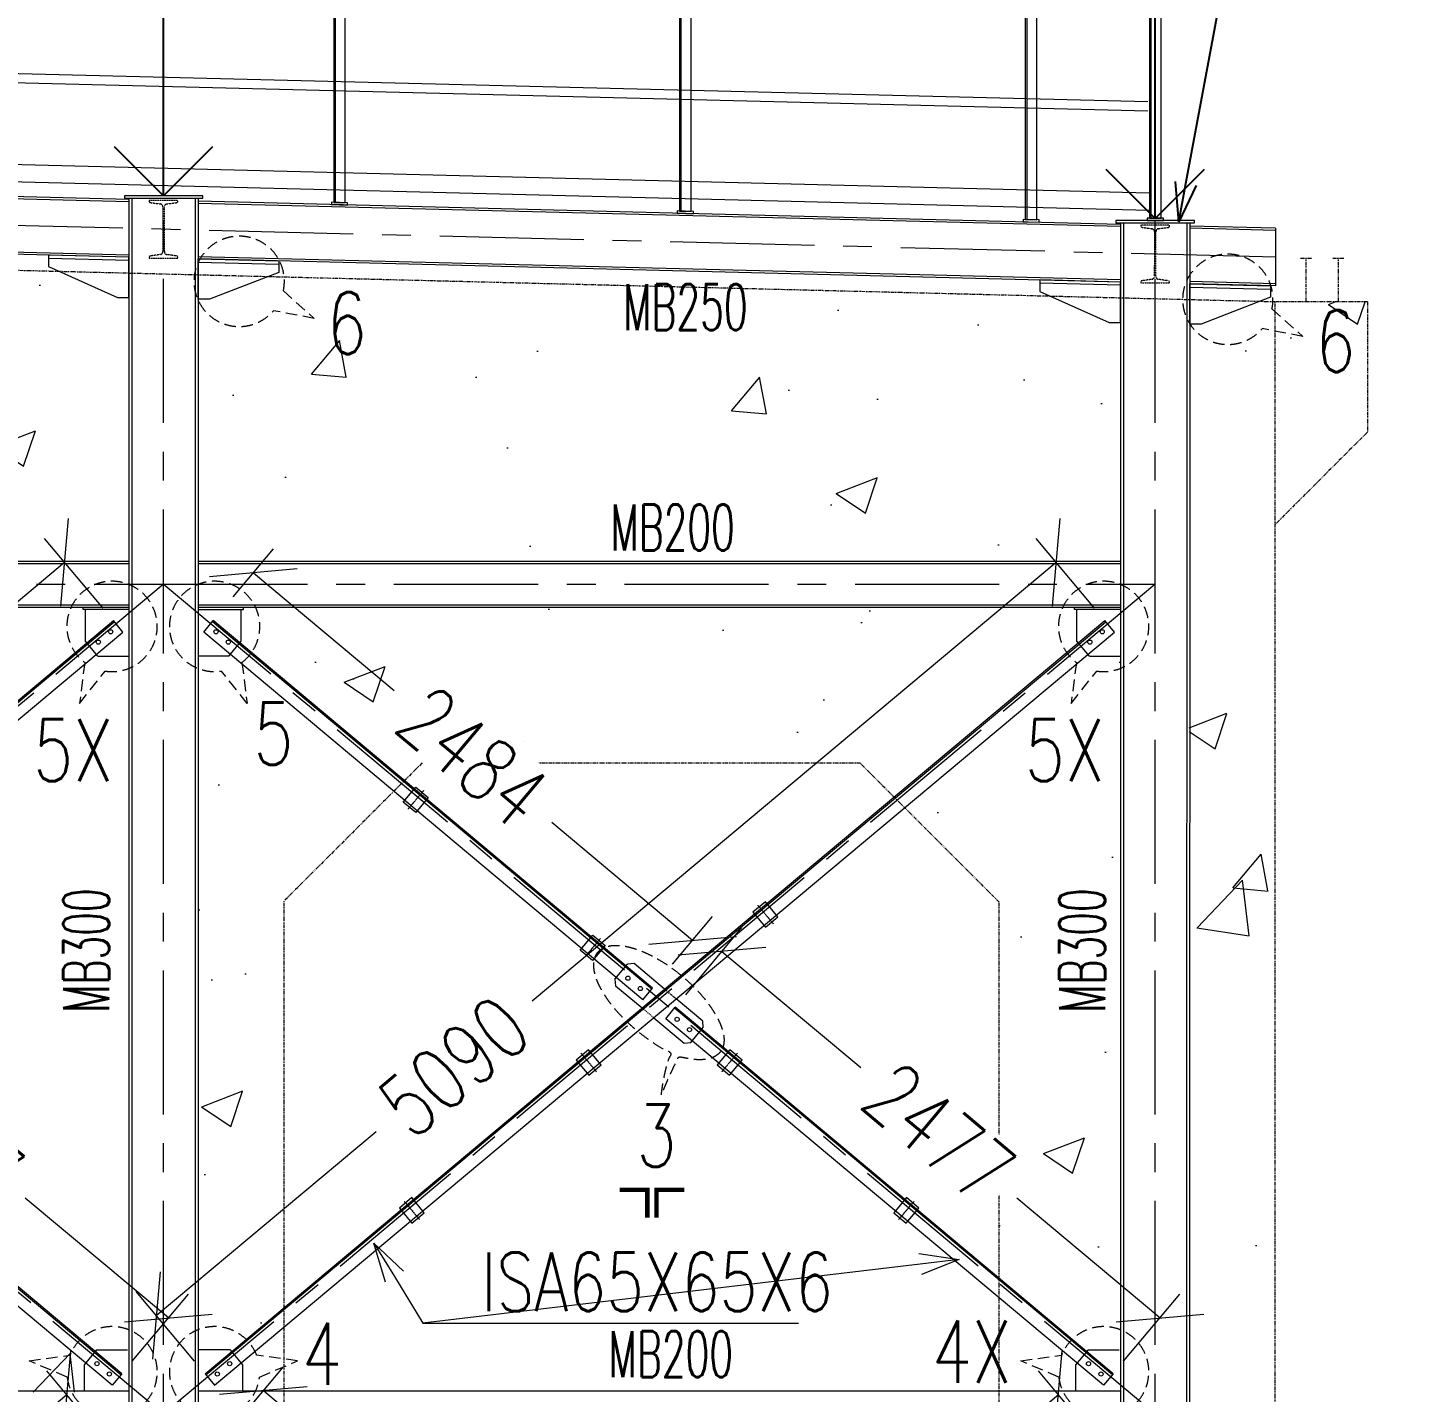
# Model space of a CAD drawing. Header units: millimetres. Extents: x 440906 to 556670, y 99378 to 157816.
# Drawn here: x 488000 to 494058, y 145736 to 151655 of the extents above; entities that cross this region are included whole.
import ezdxf
from ezdxf import colors
from ezdxf.entities.mleader import LeaderData, LeaderLine
from ezdxf.enums import TextEntityAlignment as Align
from ezdxf.math import Vec2, Vec3

# ---------------------------------------------------------------- set-up
doc = ezdxf.new("R2010")
doc.units = ezdxf.units.MM
for name, pattern in [('CENTER', [2, 1.25, -0.25, 0.25, -0.25]), ('HIDDEN', [0.375, 0.25, -0.125]), ('PHANTOM2', [31.75, 15.875, -3.175, 3.175, -3.175, 3.175, -3.175])]:
    doc.linetypes.add(name, pattern=pattern)
doc.layers.get('Defpoints').update_dxf_attribs({"lineweight": 0})
for name, color, linetype, lineweight in [('Center Line', 2, 'CENTER', 9), ('Construction Line', 3, 'Continuous', 20), ('Dimentions', 1, 'Continuous', 13), ('Hidden Line', 30, 'HIDDEN', 5), ('Text', 1, 'Continuous', 20)]:
    doc.layers.add(name, color=color, linetype=linetype, lineweight=lineweight)
doc.layers.add('Phantom Line', color=250, linetype='PHANTOM2', lineweight=5, transparency=0.4)
doc.styles.add('romans', font='romans.shx', dxfattribs={"width": 0.75})
doc.dimstyles.new('ASHU', dxfattribs={"dimscale": 135, "dimtxt": 2, "dimasz": 2, "dimexe": 1, "dimexo": 1, "dimtad": 0, "dimdec": 0, "dimtxsty": 'romans', "dimblk": 'OBLIQUE', "dimcen": 2.5, "dimclrd": 256, "dimclre": 256, "dimclrt": 256, "dimadec": 0, "dimazin": 0, "dimtfac": 1, "dimtdec": 0, "dimtmove": 0, "dimatfit": 3, "dimldrblk": 'OPEN', "dimfxl": 1, "dimtfill": 1, "dimlwd": 9, "dimlwe": 5, "dimarcsym": 0})

# ---------------------------------------------------------------- blocks, each defined once
blk = doc.blocks.new('RTGBGRB')
at = {"layer": 'Phantom Line', "true_color": 0x636466}
h = blk.add_hatch(dxfattribs=at)
h.set_pattern_fill('AR-CONC', color=251, scale=10)
h.set_pattern_definition([(50, (-101621.4, -232375), (1821.847, -159.391), [190.5, -2095.5]), (355, (-101621.4, -232375), (-352.434, 1910.568), [152.4, -1676.406]), (100.45144, (-101469.5, -232388.2), (1469.412, 1751.178), [161.9, -1780.902]), (46.1842, (-101621.4, -231867), (2710.79, -420.423), [285.75, -3143.25]), (96.6356, (-101395.5, -231902), (2374.041, 2474.261), [242.85, -2671.356]), (351.1842, (-101621.4, -231867), (2374.041, 2474.26), [228.6, -2514.597]), (21, (-101367.4, -231994), (1516.144, -1022.652), [190.5, -2095.5]), (326, (-101367.4, -231994), (618.02, 1841.88), [152.4, -1676.4]), (71.45144, (-101241, -232079.2), (2134.164, 819.228), [161.9, -1780.899]), (37.5, (-101621.4, -232374.96), (30.886, 845.5504), [0, -1656.08, 0, -1701.8, 0, -1682.75]), (7.5, (-101621.4, -232375), (668.1966, 1001.8057), [0, -970.28, 0, -1617.98, 0, -641.35]), (327.5, (-102187.8, -232374.96), (1355.906, -57.2874), [0, -635, 0, -1981.2, 0, -2628.9]), (317.5, (-102441.8, -232375), (1481.292, 254.265), [0, -825.5, 0, -1315.72, 0, -1866.9])])
edge = h.paths.add_edge_path()
edge.add_line((76640.5, 7849.3), (77840.5, 7764.3))
edge.add_line((77840.5, 7764.3), (77840.5, -860.5))
edge.add_line((77840.5, -860.5), (78219.1, -860.5))
edge.add_line((78219.1, -860.5), (78219.1, 89.5))
edge.add_line((78219.1, 89.5), (78269.1, 139.5))
edge.add_line((78269.1, 139.5), (78269.1, 159.5))
edge.add_line((78269.1, 159.5), (78369.1, 159.5))
edge.add_line((78369.1, 159.5), (78367.2, 9321.3))
edge.add_line((78367.2, 9321.3), (77838.7, 9334.5))
edge.add_line((77838.7, 9334.5), (77840.5, 8564.3))
edge.add_line((77840.5, 8564.3), (76640.5, 8564.3))
edge.add_line((76640.5, 8564.3), (76640.5, 10050))
edge.add_line((76640.5, 10050), (75233.8, 10085.1))
edge.add_arc((75140.5, 10088), 93.3, 178.87495, 358.26086, ccw=False)
edge.add_line((75047.3, 10089.8), (73640.5, 10125))
edge.add_line((73640.5, 10125), (73640.5, -860.5))
edge.add_line((73640.5, -860.5), (76640.5, -860.5))
edge.add_line((76640.5, -860.5), (76640.5, 7849.3))
h.paths.add_polyline_path([(79043.4, 1037.3), (78850.8, 876.1), (78857.2, 868.4), (78857.2, 659.5), (78669.1, 659.5), (78669.1, 159.5), (78769.1, 159.5), (78769.1, 139.5), (78819.1, 89.5), (78819.1, -860.5), (79043.4, -860.5)])
h.paths.add_polyline_path([(79043.4, 2776.7), (79280.4, 3013.7), (79934.1, 3013.7), (78809.1, 3955.6), (78802.7, 3947.9), (78669.1, 3947.9), (78669.1, 933.6), (78802.7, 933.6), (78809.1, 925.9), (79043.4, 1122.1)])
h.paths.add_polyline_path([(82487.3, 4005.4), (82480.9, 4013.1), (82480.9, 4149.5), (82470.9, 4149.5), (82143.4, 4150.4), (82143.4, 3863.7), (81843.4, 3563.7), (79378.4, 3563.7), (80035.4, 3013.7), (81302.8, 3013.7)])
h.paths.add_polyline_path([(79043.4, 4159.5), (78867.2, 4159.5), (78867.2, 4149.5), (78857.2, 4149.5), (78857.2, 4013.1), (78850.8, 4005.4), (79043.4, 3844.2)])
h.paths.add_polyline_path([(82669.1, 3947.9), (82535.5, 3947.9), (82529.1, 3955.6), (81404, 3013.7), (81843.4, 3013.7), (82143.4, 2713.7), (82143.4, 1225.2), (82669.1, 785.1)])
h.paths.add_polyline_path([(82669.1, 7734), (80669.1, 6059.5), (82143.4, 4825.2), (82143.4, 4848.8), (82638.4, 4434.4), (82626.8, 4420.5), (82669.1, 4385.1)])
edge = h.paths.add_edge_path(flags=16)
edge.add_arc((82536.9, 7608.5), 9, 0, 360)
edge = h.paths.add_edge_path(flags=16)
edge.add_arc((82590.6, 7653.4), 9, 0, 360)
h.paths.add_polyline_path([(82143.4, 4764), (82143.4, 4359.5), (82475.3, 4359.5), (82475.3, 4473.2), (82481.7, 4480.8)])
h.paths.add_polyline_path([(79043.4, 6491.3), (79549.2, 6997.1), (78669.1, 7734), (78669.1, 4385.1), (78711.3, 4420.5), (78699.7, 4434.4), (79043.4, 4722.1)])
edge = h.paths.add_edge_path(flags=16)
edge.add_arc((78801.2, 7608.5), 9, 0, 360)
edge = h.paths.add_edge_path(flags=16)
edge.add_arc((78747.5, 7653.4), 9, 0, 360)
h.paths.add_polyline_path([(82487.3, 7605.4), (82480.9, 7613.1), (82480.9, 7749.5), (82470.9, 7749.5), (82470.9, 7759.5), (78867.2, 7759.5), (78867.2, 7749.5), (78857.2, 7749.5), (78857.2, 7613.1), (78850.8, 7605.4), (79562, 7010), (79640.5, 7088.5), (81540.5, 7088.5), (81690.6, 6938.4)])
h.paths.add_polyline_path([(82669.1, 7547.9), (82535.5, 7547.9), (82529.1, 7555.6), (81736.8, 6892.2), (82143.4, 6485.6), (82143.4, 4848.8), (82638.4, 4434.4), (82626.8, 4420.5), (82669.1, 4385.1)], flags=17)
h.paths.add_polyline_path([(83343.4, 6491.3), (83815.9, 6963.8), (83109.1, 7555.6), (83102.7, 7547.9), (82969.1, 7547.9), (82969.1, 4385.1), (83011.3, 4420.5), (82999.7, 4434.4), (83343.4, 4722.1)])
h.paths.add_polyline_path([(83343.4, 4637.3), (83156.5, 4480.8), (83162.9, 4473.2), (83162.9, 4359.5), (83343.4, 4359.5)])
h.paths.add_polyline_path([(83109.1, 3955.6), (83102.7, 3947.9), (82969.1, 3947.9), (82969.1, 785.1), (83343.4, 1098.5), (83343.4, 2713.7), (83643.4, 3013.7), (84234.1, 3013.7)])
h.paths.add_polyline_path([(83343.4, 4159.5), (83167.2, 4159.5), (83167.2, 4149.5), (83157.2, 4149.5), (83157.2, 4013.1), (83150.8, 4005.4), (83463.3, 3743.8), (83343.4, 3863.7)])
h.paths.add_polyline_path([(86787.3, 4005.4), (86780.9, 4013.1), (86780.9, 4149.5), (86770.9, 4149.5), (86770.9, 4159.5), (86443.4, 4159.5), (86443.4, 3863.7), (86143.4, 3563.7), (83678.4, 3563.7), (84335.4, 3013.7), (85602.8, 3013.7)])
h.paths.add_polyline_path([(86969.1, 3947.9), (86835.5, 3947.9), (86829.1, 3955.6), (85704, 3013.7), (86143.4, 3013.7), (86443.4, 2713.7), (86443.4, 1225.2), (86969.1, 785.1)])
h.paths.add_polyline_path([(86969.1, 659.5), (86780.9, 659.5), (86780.9, 868.4), (86787.3, 876.1), (86443.4, 1164), (86443.4, -360.5), (86819.1, -360.5), (86819.1, 89.5), (86869.1, 139.5), (86869.1, 159.5), (86969.1, 159.5)])
h.paths.add_polyline_path([(83343.4, 1037.3), (83150.8, 876.1), (83157.2, 868.4), (83157.2, 659.5), (82969.1, 659.5), (82969.1, 159.5), (83069.1, 159.5), (83069.1, 139.5), (83119.1, 89.5), (83119.1, -360.5), (83343.4, -360.5)])
h.paths.add_polyline_path([(82669.1, 659.5), (82480.9, 659.5), (82480.9, 868.4), (82487.3, 876.1), (82143.4, 1164), (82143.4, -360.5), (82519.1, -360.5), (82519.1, 89.5), (82569.1, 139.5), (82569.1, 159.5), (82669.1, 159.5)])
h.paths.add_polyline_path([(86787.3, 7605.4), (86780.9, 7613.1), (86780.9, 7749.5), (86770.9, 7749.5), (86770.9, 7759.5), (83167.2, 7759.5), (83167.2, 7749.5), (83157.2, 7749.5), (83157.2, 7613.1), (83150.8, 7605.4), (83862, 7010), (83940.5, 7088.5), (85840.5, 7088.5), (85990.6, 6938.4)])
h.paths.add_polyline_path([(86969.1, 7547.9), (86835.5, 7547.9), (86829.1, 7555.6), (86036.8, 6892.2), (86443.4, 6485.6), (86443.4, 4848.8), (86938.4, 4434.4), (86926.8, 4420.5), (86969.1, 4385.1)])
h.paths.add_polyline_path([(86443.4, 4764), (86443.4, 4359.5), (86775.3, 4359.5), (86775.3, 4473.2), (86781.7, 4480.8)])
h.paths.add_polyline_path([(87638.7, 9089.5), (87267.2, 9098.8), (87269.1, 159.5), (87369.1, 159.5), (87369.1, 139.5), (87419.1, 89.5), (87419.1, -360.5), (87640.5, -360.5)])
h.paths.add_polyline_path([(88040.6, 9089.5), (87640.5, 9089.5), (87640.5, 8124.5), (88040.6, 8524.5)])
h.paths.add_polyline_path([(82667.2, 9213.8), (78667.2, 9313.8), (78669.1, 7959.5), (82669.1, 7959.5)])
h.paths.add_polyline_path([(86967.2, 9106.3), (82967.2, 9206.3), (82969.1, 7959.5), (86969.1, 7959.5)])
at = {"layer": 'Phantom Line', "color": 251, "true_color": 0x636466}
for p, q in [((87640.5, 9089.5), (77840.5, 9334.5)), ((87750.2, 9279.8), (87800.2, 9279.8)), ((87775.2, 9089.5), (87775.2, 9279.8)), ((87890.2, 9279.8), (87940.2, 9279.8)), ((87915.2, 9089.5), (87915.2, 9279.8)), ((87640.5, -936), (87640.5, 9089.5)), ((88040.6, 9089.5), (87640.5, 9089.5)), ((88040.6, 9089.5), (88040.6, 8524.5)), ((88040.6, 8524.5), (87640.6, 8124.5)), ((83940.5, 7088.5), (83343.4, 6491.3)), ((85840.5, 7088.5), (83940.5, 7088.5)), ((86443.4, 6485.6), (85840.5, 7088.5)), ((83343.4, 3863.7), (83343.4, 6491.3)), ((86443.4, 3863.7), (86443.4, 6485.6))]:
    blk.add_line(p, q, dxfattribs=at)
blk = doc.blocks.new('_Open90')
at = {"color": 0, "linetype": 'ByBlock', "lineweight": -2}
for p, q in [((-0.5, 0.5), (0, 0)), ((0, 0), (-1, 0)), ((0, 0), (-0.5, -0.5))]:
    blk.add_line(p, q, dxfattribs=at)
blk = doc.blocks.new('hh')
at = {"layer": 'Construction Line', "ltscale": 20}
blk.add_line((194918.3, 243107.6), (194918.3, 242108), dxfattribs=at)
blk.add_lwpolyline([(194912.4, 242108.1), (194962.3, 242107), (194962.3, 243107.6), (194912.3, 243107.6)], close=True, dxfattribs=at)
at = {"layer": 'Construction Line'}
blk.add_lwpolyline([(194902.4, 242098.4), (194972.3, 242096.7), (194972.6, 242106.7), (194902.6, 242108.4)], close=True, dxfattribs=at)
blk = doc.blocks.new('t5t5')
at = {"layer": 'Construction Line', "ltscale": 20}
blk.add_line((184570.2, 245609.8), (184570.2, 244609.7), dxfattribs=at)
blk.add_lwpolyline([(184564.2, 244609.7), (184614.2, 244609.7), (184614.2, 245609.8), (184564.2, 245609.8)], close=True, dxfattribs=at)
at = {"layer": 'Construction Line'}
blk.add_lwpolyline([(184554.2, 244599.7), (184624.2, 244599.7), (184624.2, 244609.7), (184554.2, 244609.7)], close=True, dxfattribs=at)
blk = doc.blocks.new('_Open30')
at = {"color": 0, "linetype": 'ByBlock', "lineweight": -2}
for p, q in [((-1, 0.268), (0, 0)), ((0, 0), (-1, -0.268)), ((0, 0), (-1, 0))]:
    blk.add_line(p, q, dxfattribs=at)
blk = doc.blocks.new('_Oblique')
at = {"color": 0, "linetype": 'ByBlock', "lineweight": -2}
blk.add_line((-0.5, -0.5), (0.5, 0.5), dxfattribs=at)
blk = doc.blocks.new('*D165')
at = {"layer": 'Defpoints', "color": 0, "transparency": 16777216}
for p in [(488158.7, 149410.1), (488411.7, 149107.9), (484509.1, 145840.6)]:
    blk.add_point(p, dxfattribs=at)
at = {"layer": 'Dimentions', "lineweight": 5, "transparency": 16777216}
for p, q in [((488325.1, 149211.4), (488072.1, 149513.6)), ((484422.5, 145944.1), (484169.4, 146246.3))]:
    blk.add_line(p, q, dxfattribs=at)
at = {"layer": 'Dimentions', "lineweight": 9, "transparency": 16777216}
for p, q in [((488158.7, 149410.1), (485885.6, 147507.1)), ((484256.1, 146142.8), (485209.1, 146940.7))]:
    blk.add_line(p, q, dxfattribs=at)
at = {"layer": 'Dimentions', "lineweight": 9, "transparency": 16777216, "xscale": 270, "yscale": 270, "zscale": 270}
for p, rotation in [((488158.7, 149410.1), 39.93638314696971), ((484256.1, 146142.8), 219.9363831469697)]:
    blk.add_blockref('_Oblique', p, dxfattribs=dict(at, rotation=rotation))
at = {"layer": 'Dimentions', "transparency": 16777216, "insert": (485547.4, 147223.9), "char_height": 270, "attachment_point": 5, "rotation": 39.93638, "style": 'romans', "bg_fill": 3, "box_fill_scale": 1.1, "bg_fill_color": 256, "bg_fill_true_color": 13158600, "bg_fill_transparency": 0}
blk.add_mtext('5090', dxfattribs=at)
blk = doc.blocks.new('_Open')
at = {"color": 0, "linetype": 'ByBlock', "lineweight": -2}
for p, q in [((-1, 0.167), (0, 0)), ((-1, -0.167), (0, 0)), ((0, 0), (-1, 0))]:
    blk.add_line(p, q, dxfattribs=at)
blk = doc.blocks.new('*D167')
at = {"layer": 'Defpoints', "color": 0, "transparency": 16777216}
for p in [(486465.1, 147430.7), (488608.6, 146132.3), (488364.4, 145840.6)]:
    blk.add_point(p, dxfattribs=at)
at = {"layer": 'Dimentions', "lineweight": 5, "transparency": 16777216}
for p, q in [((486551.8, 147534.2), (486796, 147825.9)), ((488451, 145944.1), (488695.3, 146235.8))]:
    blk.add_line(p, q, dxfattribs=at)
at = {"layer": 'Dimentions', "lineweight": 9, "transparency": 16777216}
for p, q in [((486709.3, 147722.4), (487311.5, 147218.2)), ((488608.6, 146132.3), (487988, 146651.8))]:
    blk.add_line(p, q, dxfattribs=at)
at = {"layer": 'Dimentions', "lineweight": 9, "transparency": 16777216, "xscale": 270, "yscale": 270, "zscale": 270}
for p, rotation in [((486709.3, 147722.4), 140.0636168530301), ((488608.6, 146132.3), 320.0636168530301)]:
    blk.add_blockref('_Oblique', p, dxfattribs=dict(at, rotation=rotation))
at = {"layer": 'Dimentions', "transparency": 16777216, "insert": (487649.8, 146935), "char_height": 270, "attachment_point": 5, "rotation": 320.06362, "style": 'romans', "bg_fill": 3, "box_fill_scale": 1.1, "bg_fill_color": 256, "bg_fill_true_color": 13158600, "bg_fill_transparency": 0}
blk.add_mtext('2477', dxfattribs=at)
blk = doc.blocks.new('*D168')
at = {"layer": 'Defpoints', "color": 0, "transparency": 16777216}
for p in [(488168.3, 145798.7), (488370, 145557.7), (484461.7, 142285.7)]:
    blk.add_point(p, dxfattribs=at)
at = {"layer": 'Dimentions', "lineweight": 5, "transparency": 16777216}
for p, q in [((488283.4, 145661.3), (488081.6, 145902.2)), ((484375.1, 142389.2), (484173.3, 142630.2))]:
    blk.add_line(p, q, dxfattribs=at)
at = {"layer": 'Dimentions', "lineweight": 9, "transparency": 16777216}
for p, q in [((488168.3, 145798.7), (485960.9, 143950.7)), ((484260, 142526.7), (485284.4, 143384.3))]:
    blk.add_line(p, q, dxfattribs=at)
at = {"layer": 'Dimentions', "lineweight": 9, "transparency": 16777216, "xscale": 270, "yscale": 270, "zscale": 270}
for p, rotation in [((488168.3, 145798.7), 39.93638314697022), ((484260, 142526.7), 219.9363831469702)]:
    blk.add_blockref('_Oblique', p, dxfattribs=dict(at, rotation=rotation))
at = {"layer": 'Dimentions', "transparency": 16777216, "insert": (485622.7, 143667.5), "char_height": 270, "attachment_point": 5, "rotation": 39.93638, "style": 'romans', "bg_fill": 3, "box_fill_scale": 1.1, "bg_fill_color": 256, "bg_fill_true_color": 13158600, "bg_fill_transparency": 0}
blk.add_mtext('5097', dxfattribs=at)
blk = doc.blocks.new('*D159')
at = {"layer": 'Defpoints', "color": 0, "transparency": 16777216}
for p in [(492458.7, 149410.1), (492711.7, 149107.9), (488809.1, 145840.6)]:
    blk.add_point(p, dxfattribs=at)
at = {"layer": 'Dimentions', "lineweight": 5, "transparency": 16777216}
for p, q in [((492625.1, 149211.4), (492372.1, 149513.6)), ((488722.5, 145944.1), (488469.4, 146246.3))]:
    blk.add_line(p, q, dxfattribs=at)
at = {"layer": 'Dimentions', "lineweight": 9, "transparency": 16777216}
for p, q in [((492458.7, 149410.1), (490185.6, 147507.1)), ((488556.1, 146142.8), (489509.1, 146940.7))]:
    blk.add_line(p, q, dxfattribs=at)
at = {"layer": 'Dimentions', "lineweight": 9, "transparency": 16777216, "xscale": 270, "yscale": 270, "zscale": 270}
for p, rotation in [((492458.7, 149410.1), 39.93638314696971), ((488556.1, 146142.8), 219.9363831469697)]:
    blk.add_blockref('_Oblique', p, dxfattribs=dict(at, rotation=rotation))
at = {"layer": 'Dimentions', "transparency": 16777216, "insert": (489847.4, 147223.9), "char_height": 270, "attachment_point": 5, "rotation": 39.93638, "style": 'romans', "bg_fill": 3, "box_fill_scale": 1.1, "bg_fill_color": 256, "bg_fill_true_color": 13158600, "bg_fill_transparency": 0}
blk.add_mtext('5090', dxfattribs=at)
blk = doc.blocks.new('*D160')
at = {"layer": 'Defpoints', "color": 0, "transparency": 16777216}
for p in [(488977.1, 149365.2), (488803.5, 149157.7), (490708.4, 147562.9)]:
    blk.add_point(p, dxfattribs=at)
at = {"layer": 'Dimentions', "lineweight": 5, "transparency": 16777216}
for p, q in [((488890.1, 149261.3), (489063.8, 149468.7)), ((490795, 147666.5), (490968.7, 147873.9))]:
    blk.add_line(p, q, dxfattribs=at)
at = {"layer": 'Dimentions', "lineweight": 9, "transparency": 16777216}
for p, q in [((488977.1, 149365.2), (489587.6, 148854)), ((490882, 147770.4), (490271.5, 148281.5))]:
    blk.add_line(p, q, dxfattribs=at)
at = {"layer": 'Dimentions', "lineweight": 9, "transparency": 16777216, "xscale": 270, "yscale": 270, "zscale": 270}
for p, rotation in [((488977.1, 149365.2), 140.0636168530299), ((490882, 147770.4), 320.0636168530299)]:
    blk.add_blockref('_Oblique', p, dxfattribs=dict(at, rotation=rotation))
at = {"layer": 'Dimentions', "transparency": 16777216, "insert": (489929.6, 148567.8), "char_height": 270, "attachment_point": 5, "rotation": 320.06362, "style": 'romans', "bg_fill": 3, "box_fill_scale": 1.1, "bg_fill_color": 256, "bg_fill_true_color": 13158600, "bg_fill_transparency": 0}
blk.add_mtext('2484', dxfattribs=at)
blk = doc.blocks.new('*D161')
at = {"layer": 'Defpoints', "color": 0, "transparency": 16777216}
for p in [(490765.1, 147430.7), (492908.6, 146132.3), (492664.4, 145840.6)]:
    blk.add_point(p, dxfattribs=at)
at = {"layer": 'Dimentions', "lineweight": 5, "transparency": 16777216}
for p, q in [((490851.8, 147534.2), (491096, 147825.9)), ((492751, 145944.1), (492995.3, 146235.8))]:
    blk.add_line(p, q, dxfattribs=at)
at = {"layer": 'Dimentions', "lineweight": 9, "transparency": 16777216}
for p, q in [((491009.3, 147722.4), (491611.5, 147218.2)), ((492908.6, 146132.3), (492288, 146651.8))]:
    blk.add_line(p, q, dxfattribs=at)
at = {"layer": 'Dimentions', "lineweight": 9, "transparency": 16777216, "xscale": 270, "yscale": 270, "zscale": 270}
for p, rotation in [((491009.3, 147722.4), 140.0636168530301), ((492908.6, 146132.3), 320.0636168530301)]:
    blk.add_blockref('_Oblique', p, dxfattribs=dict(at, rotation=rotation))
at = {"layer": 'Dimentions', "transparency": 16777216, "insert": (491949.8, 146935), "char_height": 270, "attachment_point": 5, "rotation": 320.06362, "style": 'romans', "bg_fill": 3, "box_fill_scale": 1.1, "bg_fill_color": 256, "bg_fill_true_color": 13158600, "bg_fill_transparency": 0}
blk.add_mtext('2477', dxfattribs=at)
blk = doc.blocks.new('*D162')
at = {"layer": 'Defpoints', "color": 0, "transparency": 16777216}
for p in [(492468.3, 145798.7), (492670, 145557.7), (488761.7, 142285.7)]:
    blk.add_point(p, dxfattribs=at)
at = {"layer": 'Dimentions', "lineweight": 5, "transparency": 16777216}
for p, q in [((492583.4, 145661.3), (492381.6, 145902.2)), ((488675.1, 142389.2), (488473.3, 142630.2))]:
    blk.add_line(p, q, dxfattribs=at)
at = {"layer": 'Dimentions', "lineweight": 9, "transparency": 16777216}
for p, q in [((492468.3, 145798.7), (490260.9, 143950.7)), ((488560, 142526.7), (489584.4, 143384.3))]:
    blk.add_line(p, q, dxfattribs=at)
at = {"layer": 'Dimentions', "lineweight": 9, "transparency": 16777216, "xscale": 270, "yscale": 270, "zscale": 270}
for p, rotation in [((492468.3, 145798.7), 39.93638314697022), ((488560, 142526.7), 219.9363831469702)]:
    blk.add_blockref('_Oblique', p, dxfattribs=dict(at, rotation=rotation))
at = {"layer": 'Dimentions', "transparency": 16777216, "insert": (489922.7, 143667.5), "char_height": 270, "attachment_point": 5, "rotation": 39.93638, "style": 'romans', "bg_fill": 3, "box_fill_scale": 1.1, "bg_fill_color": 256, "bg_fill_true_color": 13158600, "bg_fill_transparency": 0}
blk.add_mtext('5097', dxfattribs=at)
blk = doc.blocks.new('*D163')
at = {"layer": 'Defpoints', "color": 0, "transparency": 16777216}
for p in [(489020.5, 145816.9), (488803.5, 145557.7), (490708.4, 143962.9)]:
    blk.add_point(p, dxfattribs=at)
at = {"layer": 'Dimentions', "lineweight": 5, "transparency": 16777216}
for p, q in [((488890.1, 145661.3), (489107.1, 145920.4)), ((490795, 144066.5), (491012, 144325.6))]:
    blk.add_line(p, q, dxfattribs=at)
at = {"layer": 'Dimentions', "lineweight": 9, "transparency": 16777216}
for p, q in [((489020.5, 145816.9), (489631, 145305.8)), ((490925.4, 144222.1), (490314.9, 144733.2))]:
    blk.add_line(p, q, dxfattribs=at)
at = {"layer": 'Dimentions', "lineweight": 9, "transparency": 16777216, "xscale": 270, "yscale": 270, "zscale": 270}
for p, rotation in [((489020.5, 145816.9), 140.0636168530299), ((490925.4, 144222.1), 320.0636168530299)]:
    blk.add_blockref('_Oblique', p, dxfattribs=dict(at, rotation=rotation))
at = {"layer": 'Dimentions', "transparency": 16777216, "insert": (489972.9, 145019.5), "char_height": 270, "attachment_point": 5, "rotation": 320.06362, "style": 'romans', "bg_fill": 3, "box_fill_scale": 1.1, "bg_fill_color": 256, "bg_fill_true_color": 13158600, "bg_fill_transparency": 0}
blk.add_mtext('2484', dxfattribs=at)
blk = doc.blocks.new('RT4TG')
at = {"color": 1}
blk.add_lwpolyline([(191832.7, 236597.6), (191902.7, 236597.6), (191902.7, 236682.6), (191832.7, 236682.6)], close=True, dxfattribs=at)
at = {"layer": 'Center Line'}
blk.add_line((191867.7, 236692.6), (191867.7, 236587.6), dxfattribs=at)
blk = doc.blocks.new('FGFG')
at = {"layer": 'Center Line', "linetype": 'CENTER', "ltscale": 500}
for p, q in [((484286.7, 145715.6), (488586.7, 149315.6)), ((488586.7, 145715.6), (484286.7, 149315.6)), ((484286.7, 149315.6), (488586.7, 149315.6)), ((488586.7, 145715.6), (492886.7, 149315.6)), ((492886.7, 145715.6), (488586.7, 149315.6)), ((488586.7, 149315.6), (492886.7, 149315.6))]:
    blk.add_line(p, q, dxfattribs=at)
at = {"layer": 'Construction Line'}
for p, q in [((484436.7, 149415.6), (488436.7, 149415.6)), ((484436.7, 149405.6), (488436.7, 149405.6)), ((488736.7, 149415.6), (492736.7, 149415.6)), ((488736.7, 149415.6), (492736.7, 149415.6)), ((488736.7, 149405.6), (492736.7, 149405.6)), ((488736.7, 149405.6), (492736.7, 149405.6)), ((484436.7, 149225.6), (488436.7, 149225.6)), ((488736.7, 149225.6), (492736.7, 149225.6)), ((488736.7, 149225.6), (492736.7, 149225.6)), ((484436.7, 149215.6), (488436.7, 149215.6)), ((488238.6, 149205.6), (488238.6, 149215.6)), ((488436.7, 149205.6), (488238.6, 149205.6)), ((488248.6, 149069.1), (488248.6, 149205.6)), ((488736.7, 149215.6), (492736.7, 149215.6)), ((488736.7, 149215.6), (492736.7, 149215.6)), ((488736.7, 149205.6), (488934.9, 149205.6)), ((488924.9, 149069.1), (488924.9, 149205.6)), ((488934.9, 149205.6), (488934.9, 149215.6)), ((492538.6, 149205.6), (492538.6, 149215.6)), ((492736.7, 149205.6), (492538.6, 149205.6)), ((492548.6, 149069.1), (492548.6, 149205.6)), ((484467.4, 145890.4), (488370, 149157.7)), ((484471.2, 145885.8), (488373.9, 149153.1)), ((484509.1, 145840.6), (488411.7, 149107.9)), ((488411.7, 149107.9), (488370, 149157.7)), ((488761.7, 149107.9), (488803.5, 149157.7)), ((490666.6, 147513.1), (488761.7, 149107.9)), ((488767.4, 145890.4), (492670, 149157.7)), ((488771.2, 145885.8), (492673.9, 149153.1)), ((490704.5, 147558.3), (488799.6, 149153.1)), ((490708.4, 147562.9), (488803.5, 149157.7)), ((488809.1, 145840.6), (492711.7, 149107.9)), ((492711.7, 149107.9), (492670, 149157.7)), ((488303.2, 149003.9), (488248.6, 149069.1)), ((488870.3, 149003.9), (488924.9, 149069.1)), ((492603.2, 149003.9), (492548.6, 149069.1)), ((488303.2, 149003.9), (488436.7, 149003.9)), ((488870.3, 149003.9), (488736.7, 149003.9)), ((492603.2, 149003.9), (492736.7, 149003.9)), ((490545.2, 147601.7), (490599.8, 147666.9)), ((490628, 147669.4), (490599.8, 147666.9)), ((490760.1, 147558.8), (490628, 147669.4)), ((490545.2, 147601.7), (490547.7, 147573.6)), ((490547.7, 147573.6), (490662.7, 147477.3)), ((490666.6, 147513.1), (490708.4, 147562.9)), ((488402.3, 145885.8), (486503, 147475.9)), ((488406.1, 145890.4), (486506.8, 147480.5)), ((490765.1, 147430.7), (490806.8, 147480.5)), ((492702.3, 145885.8), (490803, 147475.9)), ((492706.1, 145890.4), (490806.8, 147480.5)), ((490925.8, 147420.1), (490810.7, 147516.4)), ((488364.4, 145840.6), (486465.1, 147430.7)), ((490713.4, 147434.9), (490845.5, 147324.2)), ((492664.4, 145840.6), (490765.1, 147430.7)), ((490928.3, 147391.9), (490925.8, 147420.1)), ((490873.7, 147326.7), (490928.3, 147391.9)), ((490845.5, 147324.2), (490873.7, 147326.7)), ((488297.5, 145994.4), (488243, 145929.2)), ((488297.5, 145994.4), (488431.1, 145994.4)), ((488876, 145994.4), (488742.4, 145994.4)), ((488876, 145994.4), (488930.5, 145929.2)), ((492597.5, 145994.4), (492543, 145929.2)), ((492597.5, 145994.4), (492731.1, 145994.4)), ((488243, 145929.2), (488243, 145815.6)), ((488406.1, 145890.4), (488364.4, 145840.6)), ((488767.4, 145890.4), (488809.1, 145840.6)), ((488930.5, 145929.2), (488930.5, 145815.6)), ((492543, 145929.2), (492543, 145815.6)), ((492706.1, 145890.4), (492664.4, 145840.6)), ((484436.7, 145815.6), (488436.7, 145815.6)), ((488736.7, 145815.6), (492736.7, 145815.6)), ((488736.7, 145815.6), (492736.7, 145815.6))]:
    blk.add_line(p, q, dxfattribs=at)
at = {"layer": 'Construction Line', "linetype": 'HIDDEN', "ltscale": 20}
for p, q in [((490810.7, 147516.4), (490760.1, 147558.8)), ((490662.7, 147477.3), (490713.4, 147434.9))]:
    blk.add_line(p, q, dxfattribs=at)
at = {"layer": 'Construction Line'}
for centre in [(488358.3, 149109.4), (488815.2, 149109.4), (492658.3, 149109.4), (488304.6, 149064.5), (488868.9, 149064.5), (492604.6, 149064.5), (490601.2, 147606.3), (490654.9, 147561.4), (490814.7, 147427.6), (490868.4, 147382.7), (488299, 145933.8), (488352.7, 145888.9), (488820.8, 145888.9), (488874.5, 145933.8), (492599, 145933.8), (492652.7, 145888.9)]:
    blk.add_circle(centre, 9, dxfattribs=at)
at = {"layer": 'Text', "linetype": 'HIDDEN', "ltscale": 200}
for points in [[(488246.1, 148976.3), (488223.1, 148798.4), (488334.6, 148938.9, 8.03346)], [(488927.4, 148976.3), (488950.4, 148798.4), (488838.9, 148938.9, -8.03346)], [(492546.1, 148976.3), (492523.1, 148798.4), (492634.6, 148938.9, 8.03346)], [(492469.7, 145875.6), (492304.6, 145945.8), (492482.2, 145970.9, -8.03346)]]:
    blk.add_lwpolyline(points, format="xyb", close=True, dxfattribs=at)
blk.add_rational_spline([(490746.3, 147100.3), (490785.4, 147199.5), (490822.8, 147266.6), (491093.9, 147188.9), (491002.4, 147406.6), (490910.9, 147624.3), (490658.7, 147724.4), (490406.6, 147824.4), (490459, 147622.3), (490511.4, 147420.1), (490789.1, 147280.5), (490758.6, 147207.8), (490746.3, 147100.3)], [1, 1, 1, 0.733992566907, 1, 0.733992566907, 1, 0.733992566907, 1, 0.733992566907, 1, 1, 1], degree=2, knots=[0, 0, 0, 1, 1, 2.493228, 2.493228, 3.986457, 3.986457, 5.479685, 5.479685, 6.972914, 6.972914, 7.972914, 7.972914, 7.972914], dxfattribs=at)
at = {"layer": 'Text', "linetype": 'HIDDEN', "ltscale": 200, "style": 'romans', "width": 0.75}
for s, p in [('5', (489064.2, 148802.7)), ('5X', (488196.4, 148730.9)), ('5X', (492496.4, 148730.9)), ('3', (490725.9, 147058.5)), ('4', (489273.4, 146111.7)), ('4X', (492092.3, 146121))]:
    blk.add_text(s, height=270, dxfattribs=at).set_placement(p, align=Align.TOP_CENTER)
at = {"layer": 'Dimentions'}
dim = blk.add_linear_dim(base=(488158.7, 149410.1), p1=(484509.1, 145840.6), p2=(488411.7, 149107.9), angle=39.93638, dimstyle='ASHU', dxfattribs=at)
dim.commit()
dim.dimension.update_dxf_attribs({"geometry": '*D165', "text_midpoint": (485547.4, 147223.9), "dimtype": 129})
dim = blk.add_linear_dim(base=(488608.6, 146132.3), p1=(486465.1, 147430.7), p2=(488364.4, 145840.6), angle=320.06362, dimstyle='ASHU', dxfattribs=at)
dim.commit()
dim.dimension.update_dxf_attribs({"geometry": '*D167', "text_midpoint": (487649.8, 146935), "dimtype": 129})
at = {"layer": 'Text', "linetype": 'HIDDEN', "ltscale": 200}
for points in [[(488169.7, 145875.6), (488004.6, 145945.8), (488182.2, 145970.9, -8.03346)], [(489003.8, 145875.6), (489168.9, 145945.8), (488991.3, 145970.9, 8.03346)]]:
    blk.add_lwpolyline(points, format="xyb", close=True, dxfattribs=at)
at = {"layer": 'Text', "style": 'romans', "width": 0.6}
blk.add_text('MB300', height=200, rotation=90, dxfattribs=at).set_placement((488152.5, 147725.8), align=Align.TOP_CENTER)
at = {"layer": 'Dimentions'}
for base, p1, p2, picture, middle in [((492458.7, 149410.1), (488809.1, 145840.6), (492711.7, 149107.9), '*D159', (489847.4, 147223.9)), ((488168.3, 145798.7), (484461.7, 142285.7), (488370, 145557.7), '*D168', (485622.7, 143667.5))]:
    dim = blk.add_linear_dim(base=base, p1=p1, p2=p2, angle=39.93638, dimstyle='ASHU', dxfattribs=at)
    dim.commit()
    dim.dimension.update_dxf_attribs({"geometry": picture, "text_midpoint": middle, "dimtype": 129})
at = {"layer": 'Text', "const_width": 20}
blk.add_lwpolyline([(490565.4, 146688), (490685.4, 146688), (490685.4, 146568)], dxfattribs=at)
at = {"layer": 'Construction Line', "linetype": 'CENTER', "rotation": 39.93638314698141}
for p in [(495223.1, -157371.6), (494456.3, -158013.5)]:
    blk.add_blockref('RT4TG', p, dxfattribs=at)
at = {"layer": 'Dimentions'}
dim = blk.add_aligned_dim(p1=(490708.4, 147562.9), p2=(488803.5, 149157.7), distance=-270.5, dimstyle='ASHU', dxfattribs=at)
dim.commit()
dim.dimension.update_dxf_attribs({"geometry": '*D160', "text_midpoint": (489929.6, 148567.8)})
at = {"layer": 'Construction Line', "linetype": 'CENTER', "xscale": -1, "rotation": 320.0636168542291}
for p in [(484889.6, -156232.2), (485656.4, -156874.2)]:
    blk.add_blockref('RT4TG', p, dxfattribs=at)
at = {"layer": 'Text', "style": 'romans', "width": 0.6}
blk.add_text('MB200', height=200, dxfattribs=at).set_placement((490794.9, 149662), align=Align.TOP_CENTER)
at = {"layer": 'Dimentions'}
dim = blk.add_linear_dim(base=(492908.6, 146132.3), p1=(490765.1, 147430.7), p2=(492664.4, 145840.6), angle=320.06362, dimstyle='ASHU', dxfattribs=at)
dim.commit()
dim.dimension.update_dxf_attribs({"geometry": '*D161', "text_midpoint": (491949.8, 146935), "dimtype": 129})
at = {"layer": 'Text', "const_width": 20}
blk.add_lwpolyline([(490845.4, 146688), (490725.4, 146688), (490725.4, 146568)], dxfattribs=at)
at = {"layer": 'Construction Line', "linetype": 'CENTER'}
for p, rotation in [((495989.8, -156729.7), 39.93638314698141), ((192018.4, 88962.3), 320.063616851775), ((192785.1, 88320.4), 320.063616851775)]:
    blk.add_blockref('RT4TG', p, dxfattribs=dict(at, rotation=rotation))
at = {"layer": 'Text', "style": 'romans', "width": 0.6}
blk.add_text('MB300', height=200, rotation=90, dxfattribs=at).set_placement((492471.3, 147725.8), align=Align.TOP_CENTER)
at = {"layer": 'Dimentions'}
dim = blk.add_linear_dim(base=(492468.3, 145798.7), p1=(488761.7, 142285.7), p2=(492670, 145557.7), angle=39.93638, dimstyle='ASHU', dxfattribs=at)
dim.commit()
dim.dimension.update_dxf_attribs({"geometry": '*D162', "text_midpoint": (489922.7, 143667.5), "dimtype": 129})
at = {"layer": 'Text'}
ml = blk.add_multileader_mtext('Standard', dxfattribs=at)
ml.set_content('ISA65X65X6', color=256, style='romans')
ml.set_leader_properties(color=256)
ml.set_arrow_properties(name='OPEN30')
ml.build(insert=Vec2(0, 0))
ml.multileader.update_dxf_attribs({"text_left_attachment_type": 5, "text_right_attachment_type": 5, "dogleg_length": 0.36, "arrow_head_size": 170, "scale": 85})
ctx = ml.context
ctx.base_point, ctx.scale, ctx.char_height, ctx.arrow_head_size, ctx.landing_gap_size, ctx.plane_origin = Vec3(489743.2, 146109.9), 85, 255, 170, 170, Vec3(494240.3, 146706.7)
ctx.left_attachment, ctx.right_attachment, ctx.text_align_type = 5, 5, 1
notes = []
notes.append((ctx, [(1, (1, 1, 0), (489712.6, 146109.9), (1, 0), 30.6, [(1, [(492037.7, 146386)], 0, []), (0, [(489500.1, 146456.9)], 0, [])])]))
ctx.mtext.insert, ctx.mtext.alignment, ctx.mtext.flow_direction = Vec3(490728.3, 146415.9), 2, 5
for ctx, leaders in notes:
    for number, flags, end, landing, length, lines in leaders:
        leader = LeaderData()
        leader.index, (leader.has_last_leader_line, leader.has_dogleg_vector, leader.attachment_direction) = number, flags
        leader.last_leader_point, leader.dogleg_vector, leader.dogleg_length = Vec3(end), Vec3(landing), length
        for number, points, colour, breaks in lines:
            line = LeaderLine()
            line.index, line.vertices, line.color, line.breaks = number, Vec3.list(points), colors.encode_raw_color(colour), breaks
            leader.lines.append(line)
        ctx.leaders.append(leader)
at = {"layer": 'Dimentions'}
dim = blk.add_aligned_dim(p1=(490708.4, 143962.9), p2=(488803.5, 145557.7), distance=-338, dimstyle='ASHU', dxfattribs=at)
dim.commit()
dim.dimension.update_dxf_attribs({"geometry": '*D163', "text_midpoint": (489972.9, 145019.5)})
at = {"layer": 'Text', "style": 'romans', "width": 0.6}
blk.add_text('MB200', height=200, dxfattribs=at).set_placement((490787.1, 146075.2), align=Align.TOP_CENTER)

msp = doc.modelspace()

# ---------------------------------------------------------------- linework, layer by layer
at = {"layer": 'Center Line', "linetype": 'CENTER', "ltscale": 500}
for p, q in [((493409.2, 150660.5), (482447.6, 150934.5)), ((488586.7, 140940.5), (488587.7, 150926)), ((492886.7, 140940.5), (492887.8, 150818.5))]:
    msp.add_line(p, q, dxfattribs=at)
at = {"layer": 'Construction Line'}
for p, q in [((488437.7, 150900.6), (484437.4, 151000.6)), ((488437.7, 150909.9), (484437.7, 151009.9)), ((488437.7, 150916.1), (488436.8, 140960.5)), ((488437.7, 150916.1), (488737.7, 150915.9)), ((488437.7, 150909.9), (488437.7, 150659.7)), ((488450.8, 150916.1), (488449.9, 140960.5)), ((488724.6, 150915.9), (488723.7, 140960.5)), ((488737.7, 150915.9), (488736.7, 140960.5)), ((492737.8, 150802.4), (488737.7, 150902.4)), ((488737.7, 150902.4), (488737.7, 150652.2)), ((492737.8, 150793.1), (488737.7, 150893.1)), ((492737.9, 150808.7), (492736.7, 140960.5)), ((492737.7, 150808.7), (493037.7, 150808.4)), ((492737.8, 150802.4), (492737.8, 150552.2)), ((492750.9, 150808.6), (492749.9, 140960.5)), ((493024.7, 150808.5), (493023.7, 140960.5)), ((493037.8, 150808.5), (493036.7, 140960.5)), ((488437.7, 150659.7), (484437.7, 150759.7)), ((488437.7, 150668.8), (484437.9, 150768.8)), ((493409.2, 150785.6), (493037.7, 150794.9)), ((493037.7, 150794.9), (493037.7, 150544.7)), ((493409.2, 150776.4), (493037.7, 150785.6)), ((493409.2, 150785.6), (493409.2, 150535.4)), ((492737.8, 150561.3), (488737.7, 150661.3)), ((492737.8, 150552.2), (488737.7, 150652.2)), ((493409.2, 150544.6), (493037.7, 150553.8)), ((493409.2, 150535.4), (493037.7, 150544.7))]:
    msp.add_line(p, q, dxfattribs=at)
at = {"layer": 'Construction Line', "ltscale": 20}
for p, q in [((488437.7, 150645.5), (488088.1, 150654.3)), ((488737.7, 150638), (489087.7, 150629.3)), ((492737.7, 150538), (492388.2, 150546.8)), ((493037.7, 150530.5), (493387.7, 150521.8))]:
    msp.add_line(p, q, dxfattribs=at)
at = {"layer": 'Construction Line'}
for points in [[(482289.1, 151958.2), (482712.4, 151953.4), (483178.5, 151576), (492856.5, 151335.5)], [(482286.8, 151918.2), (482712.4, 151913.4), (483178.5, 151536), (492856.5, 151295.5)], [(482308.6, 151578.1), (482773.6, 151573.1), (483255.8, 151180.3), (492861.8, 150939.6)], [(482311.3, 151503), (482773.6, 151498), (483255.8, 151105.2), (492861.8, 150864.6)]]:
    msp.add_lwpolyline(points, dxfattribs=at)
for points in [[(488417.7, 150926.2), (488417.7, 150916.2), (488757.7, 150915.9), (488757.7, 150925.9)], [(492717.7, 150818.7), (492717.7, 150808.7), (493057.7, 150808.4), (493057.7, 150818.4)]]:
    msp.add_lwpolyline(points, close=True, dxfattribs=at)
at = {"layer": 'Construction Line', "ltscale": 20}
for points in [[(488088.1, 150668.5), (488088.1, 150619), (488388.1, 150484.7), (488437.7, 150484.7), (488437.7, 150659.7)], [(489087.7, 150643.5), (489087.7, 150594), (488787.3, 150477.2), (488737.7, 150477.2), (488737.7, 150652.2)], [(492388.2, 150561), (492388.2, 150511.5), (492688.2, 150377.2), (492737.7, 150377.2), (492737.7, 150552.2)], [(493387.7, 150536), (493387.7, 150486.5), (493087.3, 150369.7), (493037.7, 150369.7), (493037.7, 150544.7)]]:
    msp.add_lwpolyline(points, close=True, dxfattribs=at)
at = {"layer": 'Hidden Line'}
for points in [[(488525.1, 150656.1), (488650.1, 150656), (488650.1, 150658.7, 0.373885), (488644.5, 150665.1), (488602.3, 150671.1, -0.373885), (488591.1, 150684), (488591.3, 150878.1, -0.373885), (488602.5, 150890.9), (488644.7, 150896.8, 0.373885), (488650.3, 150903.3), (488650.3, 150906), (488525.3, 150906.1), (488525.3, 150903.4, 0.373885), (488530.9, 150896.9), (488573.2, 150891, -0.373885), (488584.4, 150878.1), (488584.2, 150684, -0.373885), (488573, 150671.1), (488530.7, 150665.2, 0.373885), (488525.1, 150658.8)], [(492825.1, 150548.6), (492950.1, 150548.5), (492950.1, 150551.2, 0.373885), (492944.5, 150557.6), (492902.2, 150563.6, -0.373885), (492891, 150576.5), (492891.2, 150770.6, -0.373885), (492902.4, 150783.4), (492944.7, 150789.3, 0.373885), (492950.3, 150795.8), (492950.3, 150798.5), (492825.3, 150798.6), (492825.3, 150795.9, 0.373885), (492830.9, 150789.4), (492873.1, 150783.5, -0.373885), (492884.3, 150770.6), (492884.1, 150576.5, -0.373885), (492872.9, 150563.6), (492830.7, 150557.7, 0.373885), (492825.1, 150551.3)]]:
    msp.add_lwpolyline(points, format="xyb", close=True, dxfattribs=at)
at = {"layer": 'Text', "linetype": 'HIDDEN', "ltscale": 200}
for points in [[(489107.2, 150513.8), (489240.8, 150394.1), (489064.6, 150427.7, -8.03346)], [(493394.3, 150435.9), (493527.9, 150316.2), (493351.7, 150349.8, -8.03346)]]:
    msp.add_lwpolyline(points, format="xyb", close=True, dxfattribs=at)

# ---------------------------------------------------------------- block references
at = {"layer": 'Construction Line'}
for name, p in [('hh', (294413.2, -91210.5)), ('hh', (295912.8, -91248)), ('t5t5', (308299.3, -93781.2)), ('hh', (297412.3, -91285.4)), ('RTGBGRB', (405767.7, 141376.1))]:
    msp.add_blockref(name, p, dxfattribs=at)

# ---------------------------------------------------------------- texts
at = {"layer": 'Text', "linetype": 'HIDDEN', "ltscale": 200, "style": 'romans', "width": 0.75}
for p in [(489382.3, 150508.5), (493669.4, 150430.7)]:
    msp.add_text('6', height=270, dxfattribs=at).set_placement(p, align=Align.TOP_CENTER)
at = {"layer": 'Text', "style": 'romans', "width": 0.6}
msp.add_text('MB250', height=200, dxfattribs=at).set_placement((490850.2, 150543.4), align=Align.TOP_CENTER)

# ---------------------------------------------------------------- leaders
at = {"layer": 'Text'}
ml = msp.add_multileader_mtext('Standard', dxfattribs=at)
ml.set_content('+9976 LVL.\\PT.O.C.', color=256, style='romans')
ml.set_leader_properties(color=256)
ml.set_arrow_properties(name='OPEN90')
ml.build(insert=Vec2(0, 0))
ml.multileader.update_dxf_attribs({"text_right_attachment_type": 6, "dogleg_length": 0.36, "arrow_head_size": 425, "scale": 85})
ctx = ml.context
ctx.base_point, ctx.scale, ctx.char_height, ctx.arrow_head_size, ctx.landing_gap_size, ctx.plane_origin = Vec3(486568.8, 153327.1), 85, 255, 425, 170, Vec3(488982.2, 150821.5)
ctx.right_attachment, ctx.text_align_type = 6, 1
notes = []
notes.append((ctx, [(0, (1, 1, 0), (488587.8, 153148.6), (-1, 0), 30.6, [(0, [(488587.7, 150926)], 0, [])])]))
ctx.mtext.insert, ctx.mtext.alignment, ctx.mtext.flow_direction = Vec3(487563, 153454.6), 2, 5
ml = msp.add_multileader_mtext('Standard', dxfattribs=at)
ml.set_content('+9868 LVL.\\PT.O.C.', color=256, style='romans')
ml.set_leader_properties(color=256)
ml.set_arrow_properties(name='OPEN90')
ml.build(insert=Vec2(0, 0))
ml.multileader.update_dxf_attribs({"text_right_attachment_type": 6, "dogleg_length": 0.36, "arrow_head_size": 425, "scale": 85})
ctx = ml.context
ctx.base_point, ctx.scale, ctx.char_height, ctx.arrow_head_size, ctx.landing_gap_size, ctx.plane_origin = Vec3(490868.7, 153238.4), 85, 255, 425, 170, Vec3(493282.1, 150718.3)
ctx.right_attachment, ctx.text_align_type = 6, 1
notes.append((ctx, [(0, (1, 1, 0), (492887.7, 153059.9), (-1, 0), 30.6, [(0, [(492887.7, 150827.3)], 0, [])])]))
ctx.mtext.insert, ctx.mtext.alignment, ctx.mtext.flow_direction = Vec3(491862.9, 153365.9), 2, 5
ml = msp.add_multileader_mtext('Standard', dxfattribs=at)
ml.set_content('COLUMN TOP PL.\\P340X170X10THK.', color=256, style='romans')
ml.set_leader_properties(color=256)
ml.set_arrow_properties(name='OPEN30')
ml.build(insert=Vec2(0, 0))
ml.multileader.update_dxf_attribs({"text_left_attachment_type": 5, "text_right_attachment_type": 5, "dogleg_length": 0.36, "arrow_head_size": 170, "scale": 85})
ctx = ml.context
ctx.base_point, ctx.scale, ctx.char_height, ctx.arrow_head_size, ctx.landing_gap_size, ctx.plane_origin = Vec3(493331.2, 152480.2), 85, 255, 170, 170, Vec3(498183.8, 152412.7)
ctx.left_attachment, ctx.right_attachment, ctx.text_align_type = 5, 5, 1
notes.append((ctx, [(1, (1, 1, 0), (493300.6, 152480.2), (1, 0), 30.6, [(1, [(492990.2, 150812.7)], 0, [])])]))
ctx.mtext.insert, ctx.mtext.alignment, ctx.mtext.flow_direction = Vec3(494730.7, 153211.2), 2, 5
for ctx, leaders in notes:
    for number, flags, end, landing, length, lines in leaders:
        leader = LeaderData()
        leader.index, (leader.has_last_leader_line, leader.has_dogleg_vector, leader.attachment_direction) = number, flags
        leader.last_leader_point, leader.dogleg_vector, leader.dogleg_length = Vec3(end), Vec3(landing), length
        for number, points, colour, breaks in lines:
            line = LeaderLine()
            line.index, line.vertices, line.color, line.breaks = number, Vec3.list(points), colors.encode_raw_color(colour), breaks
            leader.lines.append(line)
        ctx.leaders.append(leader)

# ---------------------------------------------------------------- next in the draw order: block references
at = {"layer": 'Dimentions'}
msp.add_blockref('FGFG', (0, -74.8), dxfattribs=at)

doc.saveas('drawing.dxf')
